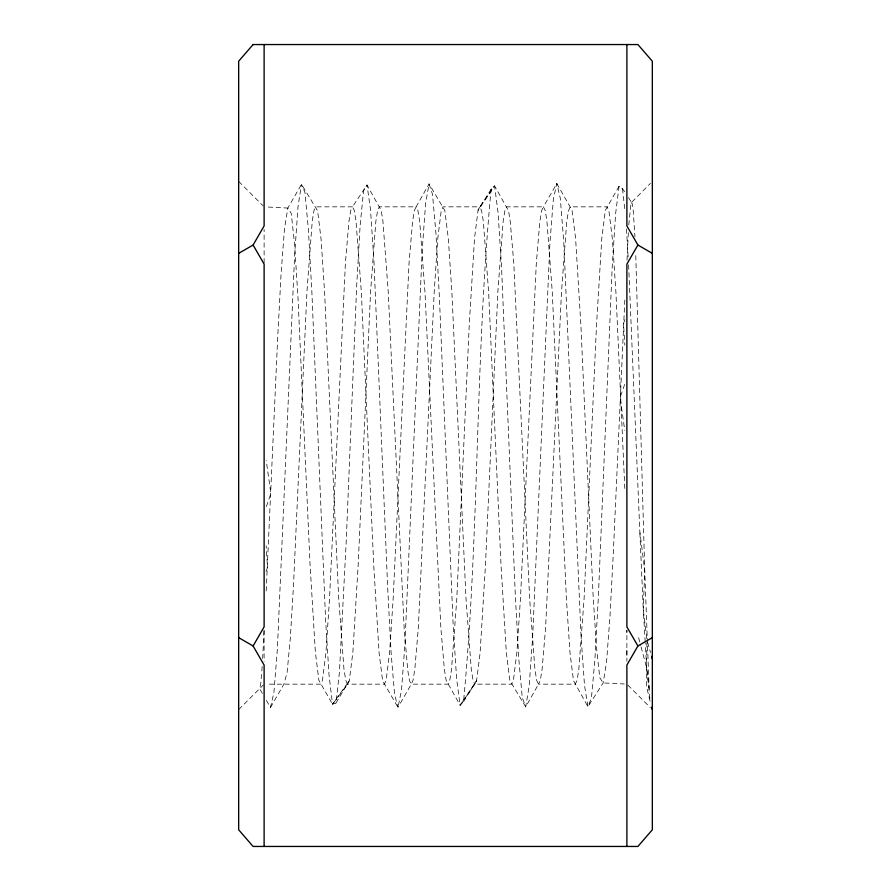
<?xml version="1.0" encoding="UTF-8"?>
<svg xmlns="http://www.w3.org/2000/svg" width="891" height="891" viewBox="0 0 891 891"><rect width="100%" height="100%" fill="white"/><g stroke="black" fill="none" stroke-linecap="round" stroke-linejoin="round"><path stroke-width="0.67" stroke-dasharray="4.46 3.34" d="M264.115 262.89L264.115 229.444M626.885 655.509L626.885 630.204L626.885 632.966M646.899 642.511L646.343 685.836L650.174 701.507L646.721 668.161L645.273 643.458M626.997 260.25L628.322 232.74M263.992 630.895L262.667 658.471M266.197 590.967L277.669 338.212L281.055 274.183L284.441 229.143L287.826 208.06L301.503 184.348L317.597 210.777L321.105 239.412L324.636 292.894L338.691 598.128L343.982 669.319L345.741 680.279L347.523 684.154L332.532 704.235L318.844 680.279L315.336 651.722L310.035 564.203L297.995 297.516L294.598 244.257L291.212 213.294L287.826 208.06L266.754 206.979M624.803 300.033L613.331 552.788L609.945 616.817L606.559 661.857L603.174 682.94L587.949 706.741L573.503 680.646L569.973 652.535L566.431 599.42L552.22 291.312L546.885 220.656L545.136 210.231L543.365 206.846L556.83 183.546L572.033 210.231L575.564 238.031L580.887 325.193L593.005 593.495L596.402 646.743L599.788 677.706L603.174 682.94L624.246 683.976M628.768 224.966L631.084 202.881L650.408 183.334M262.188 666.524L260.74 683.865L259.626 688.654L263.023 694.523M266.409 700.404L270.485 707.454L273.927 692.43L277.379 649.082L294.609 255.483L298.062 206.189L301.503 184.348L304.956 192.467L308.397 229.611L311.85 291.524L325.638 620.782L329.091 675.712L332.532 704.235L335.985 703.066L339.426 672.36L346.321 539.378L356.667 286.033L360.109 225.802L363.561 190.785L367.003 184.983L370.456 209.062L373.897 260.272L387.696 588.171L391.138 653.326L394.59 694.635L398.032 707.365L411.274 684.154L409.504 680.769L407.755 670.333L404.191 629.035L388.209 291.546L382.896 220.946L381.136 210.343L367.003 184.983L352.48 206.835L354.239 210.343L355.999 220.946L361.312 291.546L373.763 565.818L379.087 652.969L382.607 680.769L398.032 707.365L401.485 690.057L404.926 644.694L422.167 250.828L425.608 203.482L429.061 183.902L432.503 194.327L435.955 233.576L439.397 297.126L453.185 625.816L456.637 678.909L460.09 705.215L474.814 684.154L473.043 680.323L471.272 669.386L465.993 598.451L451.904 292.504L448.34 238.777L444.809 210.488L429.061 183.902L416.13 206.835L417.912 210.488L419.672 221.235L425.007 292.504L440.856 627.854L444.375 669.386L446.146 680.323L460.09 705.215L463.532 701.729C479.636 531.303 474.992 359.485 491.153 189.059L494.605 185.952L508.505 210.677L510.265 221.603L513.784 263.123L529.644 598.529L534.968 669.798L536.738 680.535L538.52 684.165L525.723 706.886L509.841 680.535L506.311 652.257L500.987 564.705L488.647 292.526L483.368 221.603L481.597 210.677L479.826 206.846L494.605 185.952L498.069 212.793L501.522 266.476L515.354 596.157L518.807 659.195L522.26 697.586L525.723 706.886L529.176 686.037L532.64 637.433L549.925 242.898L553.378 199.005L556.83 183.546L560.294 198.314L563.747 241.595L581.032 636.018L584.496 685.212L587.949 706.741L591.401 698.143L594.865 660.387L598.318 597.85L612.15 267.991L615.603 213.751L619.067 186.241L622.519 188.647L624.736 192.033M266.376 506.556L270.886 493.514L266.242 460.591M624.624 384.455L620.114 397.486L624.758 430.409M266.053 571.309L267.5 567.578L266.153 545.782M624.947 319.702L623.5 323.422L624.847 345.229M270.485 707.454L283.928 684.165L287.102 672.527L290.288 638.613L293.462 586.066L306.95 291.535L312.284 220.667L314.044 210.231L315.815 206.846L352.48 206.835L350.709 210.554L348.938 221.38L345.418 262.867L329.514 598.975L325.939 652.635L322.408 680.668L320.626 684.154L266.754 684.165M619.067 186.241L605.334 210.321L601.804 238.331L596.48 325.805L584.084 598.852L578.794 669.631L577.034 680.457L575.263 684.165L538.52 684.165L540.302 680.379L542.073 669.52L545.604 627.854L561.453 292.727L566.732 221.714L568.491 210.733L570.262 206.846L607.116 206.846L608.898 210.721L612.418 239.289L615.948 292.872L624.936 491.231M335.985 703.066L349.305 680.668L352.836 652.635L358.171 565.139L370.556 292.181L375.846 221.38L377.606 210.554L379.377 206.835L416.13 206.835L414.337 210.599L412.578 221.447L409.036 263.112L393.187 598.295L389.668 651.644L386.148 680.267L384.377 684.154L347.523 684.154L349.305 680.668L332.532 704.235M491.153 189.059L478.066 210.254L474.535 238.109L469.234 325.092L456.749 599.766L451.436 670.288L449.677 680.757L447.917 684.154L411.274 684.154L413.045 680.267L414.805 669.297L418.325 627.754L434.162 292.705L437.715 239.011L441.234 210.599L443.027 206.835L479.826 206.846L478.066 210.254L494.605 185.952M463.532 701.729L476.574 680.757L480.104 652.903L485.417 565.908L497.891 291.234L503.215 220.723L504.963 210.254L506.723 206.846L543.365 206.846L541.594 210.733L539.835 221.714L536.315 263.257L520.478 598.273L516.925 651.956L513.405 680.379L511.623 684.165L474.814 684.154L476.574 680.757L460.09 705.215M238.665 709.615L263.224 685.056M631.084 202.881L632.142 203.315L633.189 210.22L634.96 236.839M238.665 181.385L263.135 205.866M627.865 685.079L650.385 707.654M628.445 197.668L632.142 203.315M641.075 646.899L646.721 668.161L649.093 687.54L650.486 691.438M647.646 642.355L650.53 652.557M638.602 637.6L640.718 645.574M628.612 264.85L639.805 531.225L644.739 570.697L649.093 687.54M646.755 638.479L643.257 609.132L639.805 531.225M622.519 188.647L624.825 209.998M626.473 228.965L628.2 257.945M645.195 642.077L643.257 609.132L644.739 570.697L635.717 253.233M626.885 650.241L626.885 661.322M264.115 630.238L264.115 661.534"/><path stroke-width="1.34" d="M626.885 846.45L626.885 665.065L637.9 645.975L652.335 637.644M238.665 253.356L253.1 245.025L264.115 225.935L264.115 44.55M264.115 846.45L264.115 665.065L253.1 645.975L264.115 626.885L264.115 264.115L253.1 245.025M626.885 44.55L626.885 225.935L637.9 245.025L626.885 264.115L626.885 626.885L637.9 645.975M637.9 245.025L652.335 253.356M238.665 637.644L253.1 645.975M651.622 656.389L652.335 658.939M651.722 707.298L652.335 709.615M253.1 44.55L238.665 61.212L238.665 829.788L253.1 846.45L637.9 846.45L652.335 829.788L652.335 61.212L637.9 44.55L253.1 44.55"/></g></svg>
